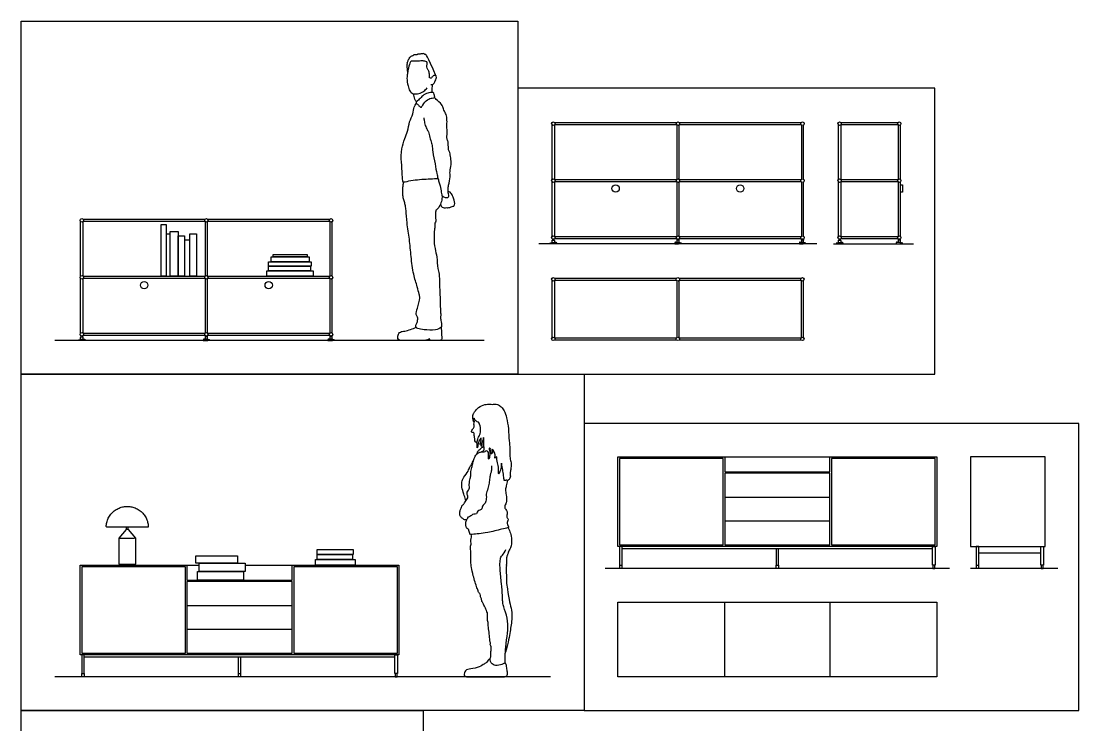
# Model space of a CAD drawing. Header units: millimetres. Extents: x 0.1 to 7.1, y -0.3 to 19.4.
# Drawn here: x 0.06 to 6.44, y 15.15 to 19.4 of the extents above; entities that cross this region are included whole.
import ezdxf

# ---------------------------------------------------------------- set-up
doc = ezdxf.new("R2010")
doc.units = ezdxf.units.MM
for name, color, linetype, true_color in [('AG-DETAILS', 7, 'Continuous', 0x66ffff), ('AG-DIAGRAM', 7, 'Continuous', 0xfecc66), ('AG-FURNITURE', 7, 'Continuous', 0x66ccff), ('AG-OBJECTS', 7, 'Continuous', 0xcc66ff), ('AG-PEOPLE', 7, 'Continuous', 0xfc6666), ('X-VPRT', 6, 'Continuous', 0xff00ff)]:
    doc.layers.add(name, color=color, linetype=linetype, true_color=true_color)

msp = doc.modelspace()

# ---------------------------------------------------------------- linework, layer by layer
at = {"layer": 'AG-DETAILS'}
for p, q in [((4.3066, 16.5269), (4.9416, 16.5269)), ((4.3066, 16.3829), (4.9416, 16.3829)), ((1.0618, 15.8728), (1.6968, 15.8728)), ((1.0618, 15.7289), (1.6968, 15.7289))]:
    msp.add_line(p, q, dxfattribs=at)
for points in [[(5.3668, 18.3683), (5.3668, 18.4127), (5.3795, 18.4127), (5.3795, 18.3683)], [(4.2971, 16.239), (4.2971, 16.6708), (4.2971, 16.7597), (3.6716, 16.7597), (3.6716, 16.239)], [(4.9512, 16.239), (5.5766, 16.239), (5.5766, 16.7597), (4.9512, 16.7597), (4.9512, 16.6708)], [(4.3066, 16.239), (4.9416, 16.239), (4.9416, 16.6708), (4.3066, 16.6708)], [(1.0523, 15.5849), (1.0523, 16.0167), (1.0523, 16.1056), (0.4268, 16.1056), (0.4268, 15.5849)], [(1.7063, 15.5849), (2.3318, 15.5849), (2.3318, 16.1056), (1.7063, 16.1056), (1.7063, 16.0167)], [(4.6178, 16.1152), (4.6305, 16.1152), (4.6305, 16.0961), (4.6178, 16.0961)], [(1.0618, 15.5849), (1.6968, 15.5849), (1.6968, 16.0167), (1.0618, 16.0167)], [(1.3729, 15.4611), (1.3856, 15.4611), (1.3856, 15.4421), (1.3729, 15.4421)]]:
    msp.add_lwpolyline(points, close=True, dxfattribs=at)
for points in [[(4.3066, 16.7692), (4.9416, 16.7692)], [(0.6574, 16.2788), (0.7463, 16.2788)], [(4.6162, 16.2168), (4.6162, 16.1152), (4.6321, 16.1152), (4.6321, 16.2168)], [(1.0618, 16.1152), (1.1352, 16.1152)], [(1.4136, 16.1152), (1.6968, 16.1152)], [(1.3713, 15.5627), (1.3713, 15.4611), (1.3872, 15.4611), (1.3872, 15.5627)]]:
    msp.add_lwpolyline(points, dxfattribs=at)
for centre in [(3.6484, 18.3905), (4.4001, 18.3905), (0.8036, 17.8063), (1.5553, 17.8063)]:
    msp.add_circle(centre, 0.0222, dxfattribs=at)
at = {"layer": 'AG-DIAGRAM'}
for p, q in [((4.8623, 18.0559), (3.1859, 18.0559)), ((4.9639, 18.0559), (5.4465, 18.0559)), ((2.8557, 17.4717), (0.2649, 17.4717)), ((5.6624, 16.0961), (3.5859, 16.0961)), ((6.3164, 16.0961), (5.7894, 16.0961)), ((3.2557, 15.4421), (0.2649, 15.4421))]:
    msp.add_line(p, q, dxfattribs=at)
at = {"layer": 'AG-FURNITURE'}
for p, q in [((3.2655, 18.4458), (3.2655, 18.7742)), ((3.2795, 18.7742), (3.2795, 18.4458)), ((3.2803, 18.789), (4.0165, 18.789)), ((4.0165, 18.775), (3.2803, 18.775)), ((4.0173, 18.7742), (4.0173, 18.4458)), ((4.0313, 18.4458), (4.0313, 18.7742)), ((4.032, 18.789), (4.7681, 18.789)), ((4.7681, 18.775), (4.032, 18.775)), ((4.769, 18.7742), (4.769, 18.4458)), ((4.7829, 18.4458), (4.7829, 18.7742)), ((4.9927, 18.4458), (4.9927, 18.7742)), ((5.0067, 18.7742), (5.0067, 18.4458)), ((5.0075, 18.789), (5.352, 18.789)), ((5.352, 18.775), (5.0075, 18.775)), ((5.3528, 18.7742), (5.3528, 18.4458)), ((5.3668, 18.4458), (5.3668, 18.7742)), ((3.2655, 18.4533), (3.2655, 18.6218)), ((3.2795, 18.6218), (3.2795, 18.4533)), ((4.0173, 18.6218), (4.0173, 18.4533)), ((4.0313, 18.4533), (4.0313, 18.6218)), ((4.769, 18.6218), (4.769, 18.4533)), ((4.7829, 18.4533), (4.7829, 18.6218)), ((4.9927, 18.4533), (4.9927, 18.6218)), ((5.0067, 18.6218), (5.0067, 18.4533)), ((5.3528, 18.6218), (5.3528, 18.4533)), ((5.3668, 18.4533), (5.3668, 18.6218)), ((3.2803, 18.445), (4.0165, 18.445)), ((4.032, 18.445), (4.7681, 18.445)), ((5.0075, 18.445), (5.352, 18.445)), ((3.2655, 18.1018), (3.2655, 18.4302)), ((3.2795, 18.4302), (3.2795, 18.1018)), ((4.0165, 18.431), (3.2803, 18.431)), ((4.0173, 18.4302), (4.0173, 18.1018)), ((4.0313, 18.1018), (4.0313, 18.4302)), ((4.7681, 18.431), (4.032, 18.431)), ((4.769, 18.4302), (4.769, 18.1018)), ((4.7829, 18.1018), (4.7829, 18.4302)), ((4.9927, 18.1018), (4.9927, 18.4302)), ((5.0067, 18.4302), (5.0067, 18.1018)), ((5.352, 18.431), (5.0075, 18.431)), ((5.3528, 18.4302), (5.3528, 18.1018)), ((5.3668, 18.1018), (5.3668, 18.4302)), ((0.4207, 17.8616), (0.4207, 18.19)), ((0.4347, 18.19), (0.4347, 17.8616)), ((0.4355, 18.2048), (1.1717, 18.2048)), ((1.1717, 18.1908), (0.4355, 18.1908)), ((1.1725, 18.19), (1.1725, 17.8616)), ((1.1865, 17.8616), (1.1865, 18.19)), ((1.1872, 18.2048), (1.9233, 18.2048)), ((1.9233, 18.1908), (1.1872, 18.1908)), ((1.9242, 18.19), (1.9242, 17.8616)), ((1.9381, 17.8616), (1.9381, 18.19)), ((3.2674, 18.0848), (3.2674, 18.0781)), ((3.2777, 18.0781), (3.2777, 18.0848)), ((3.2803, 18.101), (4.0165, 18.101)), ((4.0165, 18.087), (3.2803, 18.087)), ((4.0192, 18.0781), (4.0192, 18.0848)), ((4.0294, 18.0848), (4.0294, 18.0781)), ((4.032, 18.101), (4.7681, 18.101)), ((4.7681, 18.087), (4.032, 18.087)), ((4.7708, 18.0781), (4.7708, 18.0848)), ((4.7811, 18.0848), (4.7811, 18.0781)), ((4.9946, 18.0848), (4.9946, 18.0781)), ((5.0049, 18.0781), (5.0049, 18.0848)), ((5.0075, 18.101), (5.352, 18.101)), ((5.352, 18.087), (5.0075, 18.087)), ((5.3546, 18.0781), (5.3546, 18.0848)), ((5.3649, 18.0848), (5.3649, 18.0781)), ((0.4207, 17.8691), (0.4207, 18.0376)), ((0.4347, 18.0376), (0.4347, 17.8691)), ((1.1725, 18.0376), (1.1725, 17.8691)), ((1.1865, 17.8691), (1.1865, 18.0376)), ((1.9242, 18.0376), (1.9242, 17.8691)), ((1.9381, 17.8691), (1.9381, 18.0376)), ((0.4207, 17.5176), (0.4207, 17.846)), ((0.4347, 17.846), (0.4347, 17.5176)), ((0.4355, 17.8608), (1.1717, 17.8608)), ((1.1717, 17.8468), (0.4355, 17.8468)), ((1.1725, 17.846), (1.1725, 17.5176)), ((1.1865, 17.5176), (1.1865, 17.846)), ((1.1872, 17.8608), (1.9233, 17.8608)), ((1.9233, 17.8468), (1.1872, 17.8468)), ((1.9242, 17.846), (1.9242, 17.5176)), ((1.9381, 17.5176), (1.9381, 17.846)), ((3.2655, 17.49), (3.2655, 17.8344)), ((3.2795, 17.8344), (3.2795, 17.49)), ((3.2803, 17.8492), (4.0162, 17.8492)), ((4.0162, 17.8352), (3.2803, 17.8352)), ((4.0171, 17.8344), (4.0171, 17.49)), ((4.031, 17.49), (4.031, 17.8344)), ((4.0319, 17.8492), (4.7678, 17.8492)), ((4.7678, 17.8352), (4.0319, 17.8352)), ((4.7686, 17.8344), (4.7686, 17.49)), ((4.7826, 17.49), (4.7826, 17.8344)), ((0.4226, 17.5006), (0.4226, 17.4939)), ((0.4329, 17.4939), (0.4329, 17.5006)), ((0.4355, 17.5168), (1.1717, 17.5168)), ((1.1717, 17.5028), (0.4355, 17.5028)), ((1.1744, 17.4939), (1.1744, 17.5006)), ((1.1846, 17.5006), (1.1846, 17.4939)), ((1.1872, 17.5168), (1.9233, 17.5168)), ((1.9233, 17.5028), (1.1872, 17.5028)), ((1.926, 17.4939), (1.926, 17.5006)), ((1.9363, 17.5006), (1.9363, 17.4939)), ((3.2803, 17.4891), (4.0162, 17.4891)), ((4.0319, 17.4891), (4.7678, 17.4891)), ((4.0162, 17.4752), (3.2803, 17.4752)), ((4.7678, 17.4752), (4.0319, 17.4752)), ((4.3066, 15.4421), (4.3066, 15.8929)), ((4.9416, 15.8929), (4.9416, 15.4421))]:
    msp.add_line(p, q, dxfattribs=at)
for points in [[(4.3066, 16.7692), (4.3066, 16.6803), (4.9416, 16.6803), (4.9416, 16.7692), (5.5862, 16.7692), (5.5862, 16.2295), (3.6621, 16.2295), (3.6621, 16.7692)], [(5.7894, 16.7692), (5.7894, 16.2295), (6.2402, 16.2295), (6.2402, 16.7692)], [(3.6716, 16.2295), (3.6716, 16.1152), (3.6875, 16.1152), (3.6875, 16.2295)], [(5.5766, 16.2295), (5.5766, 16.1152), (5.5608, 16.1152), (5.5608, 16.2295)], [(5.8243, 16.2295), (5.8243, 16.1152), (5.8402, 16.1152), (5.8402, 16.2295)], [(6.2307, 16.2295), (6.2307, 16.1152), (6.2148, 16.1152), (6.2148, 16.2295)], [(1.0618, 16.1152), (1.0618, 16.0263), (1.6968, 16.0263), (1.6968, 16.1152), (2.3413, 16.1152), (2.3413, 15.5754), (0.4173, 15.5754), (0.4173, 16.1152)], [(3.6732, 16.1152), (3.6859, 16.1152), (3.6859, 16.0961), (3.6732, 16.0961)], [(5.575, 16.1152), (5.5623, 16.1152), (5.5623, 16.0961), (5.575, 16.0961)], [(5.8259, 16.1152), (5.8386, 16.1152), (5.8386, 16.0961), (5.8259, 16.0961)], [(6.2291, 16.1152), (6.2164, 16.1152), (6.2164, 16.0961), (6.2291, 16.0961)], [(3.6621, 15.8929), (5.5862, 15.8929), (5.5862, 15.4421), (3.6621, 15.4421)], [(0.4268, 15.5754), (0.4268, 15.4611), (0.4427, 15.4611), (0.4427, 15.5754)], [(2.3318, 15.5754), (2.3318, 15.4611), (2.3159, 15.4611), (2.3159, 15.5754)], [(0.4284, 15.4611), (0.4411, 15.4611), (0.4411, 15.4421), (0.4284, 15.4421)], [(2.3302, 15.4611), (2.3175, 15.4611), (2.3175, 15.4421), (2.3302, 15.4421)]]:
    msp.add_lwpolyline(points, close=True, dxfattribs=at)
for points in [[(3.6875, 16.2168), (5.5608, 16.2168)], [(5.8402, 16.1914), (6.2148, 16.1914)], [(0.4427, 15.5627), (2.3159, 15.5627)]]:
    msp.add_lwpolyline(points, dxfattribs=at)
for centre in [(3.2725, 18.782), (4.0243, 18.782), (4.7759, 18.782), (4.9997, 18.782), (5.3598, 18.782), (3.2725, 18.438), (4.0243, 18.438), (4.7759, 18.438), (4.9997, 18.438), (5.3598, 18.438), (0.4277, 18.1978), (1.1795, 18.1978), (1.9311, 18.1978), (3.2725, 18.094), (4.0243, 18.094), (4.7759, 18.094), (4.9997, 18.094), (5.3598, 18.094), (0.4277, 17.8538), (1.1795, 17.8538), (1.9311, 17.8538), (3.2725, 17.8422), (4.0241, 17.8422), (4.7756, 17.8422), (0.4277, 17.5098), (1.1795, 17.5098), (1.9311, 17.5098), (3.2725, 17.4821), (4.0241, 17.4821), (4.7756, 17.4821)]:
    msp.add_circle(centre, 0.0105, dxfattribs=at)
for points, weights, knots in [([(3.2516, 18.0596), (3.2725, 18.0559), (3.2897, 18.0559), (3.2935, 18.0559), (3.2897, 18.0654), (3.2725, 18.0654), (3.2516, 18.0596)], [1, 1, 1, 0.707106781187, 1, 1, 1], [0, 0, 0, 0.0726025, 0.0726025, 0.1308842, 0.1308842, 0.2034866, 0.2034866, 0.2034866]), ([(3.2655, 18.0654), (3.2655, 18.0702), (3.2655, 18.0749), (3.2655, 18.0786), (3.2693, 18.0786), (3.2725, 18.0786), (3.2758, 18.0786), (3.2795, 18.0786), (3.2795, 18.0749), (3.2795, 18.0702), (3.2795, 18.0654)], [1, 1, 1, 0.707106781187, 1, 1, 1, 0.707106781187, 1, 1, 1], [0, 0, 0, 0.0312756, 0.0312756, 0.0504231, 0.0504231, 0.0718771, 0.0718771, 0.0910246, 0.0910246, 0.1223002, 0.1223002, 0.1223002]), ([(4.0453, 18.0596), (4.0243, 18.0559), (4.0071, 18.0559), (4.0034, 18.0559), (4.0071, 18.0654), (4.0243, 18.0654), (4.0453, 18.0596)], [1, 1, 1, 0.707106781187, 1, 1, 1], [0, 0, 0, 0.0726025, 0.0726025, 0.1308842, 0.1308842, 0.2034866, 0.2034866, 0.2034866]), ([(4.0313, 18.0654), (4.0313, 18.0702), (4.0313, 18.0749), (4.0313, 18.0786), (4.0276, 18.0786), (4.0243, 18.0786), (4.021, 18.0786), (4.0173, 18.0786), (4.0173, 18.0749), (4.0173, 18.0702), (4.0173, 18.0654)], [1, 1, 1, 0.707106781187, 1, 1, 1, 0.707106781187, 1, 1, 1], [0, 0, 0, 0.0312756, 0.0312756, 0.0504231, 0.0504231, 0.0718771, 0.0718771, 0.0910246, 0.0910246, 0.1223002, 0.1223002, 0.1223002]), ([(4.7969, 18.0596), (4.7759, 18.0559), (4.7587, 18.0559), (4.755, 18.0559), (4.7587, 18.0654), (4.7759, 18.0654), (4.7969, 18.0596)], [1, 1, 1, 0.707106781187, 1, 1, 1], [0, 0, 0, 0.0726025, 0.0726025, 0.1308842, 0.1308842, 0.2034866, 0.2034866, 0.2034866]), ([(4.7829, 18.0654), (4.7829, 18.0702), (4.7829, 18.0749), (4.7829, 18.0786), (4.7792, 18.0786), (4.7759, 18.0786), (4.7727, 18.0786), (4.769, 18.0786), (4.769, 18.0749), (4.769, 18.0702), (4.769, 18.0654)], [1, 1, 1, 0.707106781187, 1, 1, 1, 0.707106781187, 1, 1, 1], [0, 0, 0, 0.0312756, 0.0312756, 0.0504231, 0.0504231, 0.0718771, 0.0718771, 0.0910246, 0.0910246, 0.1223002, 0.1223002, 0.1223002]), ([(4.9788, 18.0596), (4.9997, 18.0559), (5.0169, 18.0559), (5.0207, 18.0559), (5.0169, 18.0654), (4.9997, 18.0654), (4.9788, 18.0596)], [1, 1, 1, 0.707106781187, 1, 1, 1], [0, 0, 0, 0.0726025, 0.0726025, 0.1308842, 0.1308842, 0.2034866, 0.2034866, 0.2034866]), ([(4.9927, 18.0654), (4.9927, 18.0702), (4.9927, 18.0749), (4.9927, 18.0786), (4.9965, 18.0786), (4.9997, 18.0786), (5.003, 18.0786), (5.0067, 18.0786), (5.0067, 18.0749), (5.0067, 18.0702), (5.0067, 18.0654)], [1, 1, 1, 0.707106781187, 1, 1, 1, 0.707106781187, 1, 1, 1], [0, 0, 0, 0.0312756, 0.0312756, 0.0504231, 0.0504231, 0.0718771, 0.0718771, 0.0910246, 0.0910246, 0.1223002, 0.1223002, 0.1223002]), ([(5.3807, 18.0596), (5.3598, 18.0559), (5.3426, 18.0559), (5.3388, 18.0559), (5.3426, 18.0654), (5.3598, 18.0654), (5.3807, 18.0596)], [1, 1, 1, 0.707106781187, 1, 1, 1], [0, 0, 0, 0.0726025, 0.0726025, 0.1308842, 0.1308842, 0.2034866, 0.2034866, 0.2034866]), ([(5.3668, 18.0654), (5.3668, 18.0702), (5.3668, 18.0749), (5.3668, 18.0786), (5.363, 18.0786), (5.3598, 18.0786), (5.3565, 18.0786), (5.3528, 18.0786), (5.3528, 18.0749), (5.3528, 18.0702), (5.3528, 18.0654)], [1, 1, 1, 0.707106781187, 1, 1, 1, 0.707106781187, 1, 1, 1], [0, 0, 0, 0.0312756, 0.0312756, 0.0504231, 0.0504231, 0.0718771, 0.0718771, 0.0910246, 0.0910246, 0.1223002, 0.1223002, 0.1223002]), ([(0.4207, 17.4812), (0.4207, 17.486), (0.4207, 17.4907), (0.4207, 17.4944), (0.4245, 17.4944), (0.4277, 17.4944), (0.431, 17.4944), (0.4347, 17.4944), (0.4347, 17.4907), (0.4347, 17.486), (0.4347, 17.4812)], [1, 1, 1, 0.707106781187, 1, 1, 1, 0.707106781187, 1, 1, 1], [0, 0, 0, 0.0312756, 0.0312756, 0.0504231, 0.0504231, 0.0718771, 0.0718771, 0.0910246, 0.0910246, 0.1223002, 0.1223002, 0.1223002]), ([(1.1865, 17.4812), (1.1865, 17.486), (1.1865, 17.4907), (1.1865, 17.4944), (1.1828, 17.4944), (1.1795, 17.4944), (1.1762, 17.4944), (1.1725, 17.4944), (1.1725, 17.4907), (1.1725, 17.486), (1.1725, 17.4812)], [1, 1, 1, 0.707106781187, 1, 1, 1, 0.707106781187, 1, 1, 1], [0, 0, 0, 0.0312756, 0.0312756, 0.0504231, 0.0504231, 0.0718771, 0.0718771, 0.0910246, 0.0910246, 0.1223002, 0.1223002, 0.1223002]), ([(1.9381, 17.4812), (1.9381, 17.486), (1.9381, 17.4907), (1.9381, 17.4944), (1.9344, 17.4944), (1.9311, 17.4944), (1.9279, 17.4944), (1.9242, 17.4944), (1.9242, 17.4907), (1.9242, 17.486), (1.9242, 17.4812)], [1, 1, 1, 0.707106781187, 1, 1, 1, 0.707106781187, 1, 1, 1], [0, 0, 0, 0.0312756, 0.0312756, 0.0504231, 0.0504231, 0.0718771, 0.0718771, 0.0910246, 0.0910246, 0.1223002, 0.1223002, 0.1223002]), ([(0.4068, 17.4754), (0.4277, 17.4717), (0.4449, 17.4717), (0.4487, 17.4717), (0.4449, 17.4812), (0.4277, 17.4812), (0.4068, 17.4754)], [1, 1, 1, 0.707106781187, 1, 1, 1], [0, 0, 0, 0.0726025, 0.0726025, 0.1308842, 0.1308842, 0.2034866, 0.2034866, 0.2034866]), ([(1.2005, 17.4754), (1.1795, 17.4717), (1.1623, 17.4717), (1.1586, 17.4717), (1.1623, 17.4812), (1.1795, 17.4812), (1.2005, 17.4754)], [1, 1, 1, 0.707106781187, 1, 1, 1], [0, 0, 0, 0.0726025, 0.0726025, 0.1308842, 0.1308842, 0.2034866, 0.2034866, 0.2034866]), ([(1.9521, 17.4754), (1.9311, 17.4717), (1.9139, 17.4717), (1.9102, 17.4717), (1.9139, 17.4812), (1.9311, 17.4812), (1.9521, 17.4754)], [1, 1, 1, 0.707106781187, 1, 1, 1], [0, 0, 0, 0.0726025, 0.0726025, 0.1308842, 0.1308842, 0.2034866, 0.2034866, 0.2034866])]:
    msp.add_rational_spline(points, weights, degree=2, knots=knots, dxfattribs=at)
at = {"layer": 'AG-OBJECTS'}
for p, q in [((0.6966, 16.3311), (0.6966, 16.3447)), ((0.707, 16.3311), (0.707, 16.3447))]:
    msp.add_line(p, q, dxfattribs=at)
for points in [[(0.9063, 17.8608), (0.9063, 18.1722), (0.9359, 18.1722), (0.9359, 17.8608)], [(0.9598, 17.8608), (0.9598, 18.1317), (1.0092, 18.1317), (1.0092, 17.8608)], [(0.9359, 18.1139), (0.9359, 17.8608), (0.9598, 17.8608), (0.9598, 18.1139)], [(1.0092, 17.8608), (1.0092, 18.1036), (1.0482, 18.1036), (1.0482, 17.8608)], [(1.0482, 17.8608), (1.0796, 17.8608), (1.0796, 18.0775), (1.0482, 18.0775)], [(1.0796, 17.8608), (1.0796, 18.1172), (1.1198, 18.1172), (1.1198, 17.8608)], [(1.555, 17.9204), (1.555, 17.947), (1.8118, 17.947), (1.8118, 17.9204)], [(1.5706, 17.947), (1.5706, 17.977), (1.7985, 17.977), (1.7985, 17.947)], [(1.5823, 17.977), (1.5823, 17.9918), (1.7874, 17.9918), (1.7874, 17.977)], [(1.5446, 17.8608), (1.5446, 17.8926), (1.824, 17.8926), (1.824, 17.8608)], [(1.555, 17.8926), (1.555, 17.9204), (1.8083, 17.9204), (1.8083, 17.8926)], [(0.6949, 16.3311), (0.651, 16.2788), (0.651, 16.1215), (0.7018, 16.1215), (0.7526, 16.1215), (0.7526, 16.2788), (0.7087, 16.3311), (0.7018, 16.3311)], [(1.8483, 16.1808), (1.8483, 16.2102), (2.0644, 16.2102), (2.0644, 16.1808)], [(1.115, 16.1278), (1.115, 16.1715), (1.3674, 16.1715), (1.3674, 16.1278)], [(1.8368, 16.1152), (1.8368, 16.1503), (2.0778, 16.1503), (2.0778, 16.1152)], [(1.8483, 16.1503), (1.8483, 16.1808), (2.0605, 16.1808), (2.0605, 16.1503)], [(1.1352, 16.077), (1.1352, 16.1278), (1.4136, 16.1278), (1.4136, 16.077)], [(1.1251, 16.0263), (1.1251, 16.077), (1.4035, 16.077), (1.4035, 16.0263)]]:
    msp.add_lwpolyline(points, close=True, dxfattribs=at)
msp.add_lwpolyline([(0.6574, 16.1215), (0.6574, 16.1152), (0.7018, 16.1152), (0.7463, 16.1152), (0.7463, 16.1215)], dxfattribs=at)
msp.add_rational_spline([(0.8288, 16.3448), (0.8288, 16.4708), (0.7018, 16.4708), (0.5748, 16.4708), (0.5748, 16.3448), (0.7018, 16.3448), (0.8288, 16.3448)], [1, 0.707106781187, 1, 0.707106781187, 1, 1, 1], degree=2, knots=[1.25, 1.25, 1.25, 2.231748, 2.231748, 3.213495, 3.213495, 4.463495, 4.463495, 4.463495], dxfattribs=at)
at = {"layer": 'AG-PEOPLE'}
for points, knots in [([(2.5661, 19.0662), (2.5087, 19.2014), (2.5009, 19.1983), (2.4951, 19.2004), (2.4911, 19.2055), (2.4824, 19.2038), (2.4733, 19.2046), (2.466, 19.1998), (2.4605, 19.2017), (2.4517, 19.2012), (2.449, 19.1962), (2.4402, 19.1995), (2.4267, 19.1959), (2.426, 19.1914), (2.4197, 19.1891), (2.4124, 19.1893), (2.4086, 19.1826), (2.4046, 19.1807), (2.4023, 19.176), (2.4006, 19.1703), (2.3953, 19.1668), (2.3961, 19.1585), (2.391, 19.1523), (2.3892, 19.1468), (2.3904, 19.1413), (2.3874, 19.1357), (2.3883, 19.1275), (2.393, 19.0854)], [0, 0, 0, 0, 0.431655, 0.754744, 1.069551, 1.446716, 1.851821, 2.224866, 2.540971, 2.918044, 3.192625, 3.581019, 4.059727, 4.313686, 4.63808, 4.990527, 5.337103, 5.612587, 5.908998, 6.227589, 6.543634, 6.90742, 7.277408, 7.590668, 7.891914, 8.221484, 8.666695, 8.666695, 8.666695, 8.666695]), ([(2.5333, 19.018), (2.5424, 19.0162), (2.5524, 19.0204), (2.5605, 19.0405), (2.566, 19.0527), (2.5687, 19.0702), (2.5506, 19.0758), (2.5464, 19.0666), (2.5399, 19.0621), (2.5361, 19.0562), (2.5311, 19.0569), (2.5243, 19.0587), (2.5264, 19.071), (2.5238, 19.094), (2.5156, 19.1092), (2.505, 19.1235), (2.5138, 19.1436), (2.51, 19.1558), (2.4965, 19.1599), (2.4733, 19.1611), (2.4422, 19.1579), (2.4202, 19.1608), (2.4089, 19.1557), (2.3964, 19.1187), (2.3937, 19.0892), (2.3923, 19.0819), (2.3872, 19.055), (2.3954, 19.01), (2.4041, 18.9793), (2.4256, 18.9583), (2.462, 18.9626), (2.4919, 18.9759), (2.5055, 18.9905), (2.5109, 18.9983)], [0, 0, 0, 0, 0.205342, 0.473099, 0.69626, 0.920269, 1.136819, 1.307106, 1.472231, 1.618223, 1.742423, 1.879007, 2.069169, 2.352379, 2.597429, 2.832067, 3.094806, 3.286973, 3.491863, 3.775397, 4.108337, 4.376426, 4.562683, 4.925789, 5.243081, 5.397344, 5.690673, 6.092347, 6.422954, 6.721343, 7.063106, 7.397763, 7.709864, 7.709864, 7.709864, 7.709864]), ([(2.4468, 18.9123), (2.4434, 18.9181), (2.4375, 18.9302), (2.4318, 18.9462), (2.4293, 18.957), (2.4284, 18.9624)], [0, 0, 0, 0, 0.2578163, 0.4939932, 0.725621, 0.725621, 0.725621, 0.725621]), ([(2.5375, 18.9697), (2.5413, 18.9703), (2.5495, 18.9733), (2.5528, 18.9581), (2.561, 18.9355), (2.5396, 18.9385), (2.512, 18.9278), (2.4845, 18.8975), (2.476, 18.8749), (2.4612, 18.8912), (2.4504, 18.9014), (2.4426, 18.9071), (2.45, 18.917), (2.4707, 18.9338), (2.4892, 18.9576), (2.5219, 18.9699), (2.5329, 18.969), (2.5375, 18.9697)], [0, 0, 0, 0, 0.181747, 0.39371, 0.642525, 0.859509, 1.175168, 1.548426, 1.785095, 2.014699, 2.249095, 2.403725, 2.579636, 2.876692, 3.19794, 3.527607, 3.75042, 3.75042, 3.75042, 3.75042]), ([(2.542, 18.9706), (2.5414, 18.9767), (2.5406, 18.9886), (2.5428, 19.0069), (2.5433, 19.0138), (2.5436, 19.0171)], [0, 0, 0, 0, 0.246073, 0.4895631, 0.6717843, 0.6717843, 0.6717843, 0.6717843]), ([(2.5777, 18.4485), (2.5615, 18.4482), (2.53, 18.4471), (2.429, 18.4413), (2.3819, 18.4301), (2.3697, 18.4269), (2.3657, 18.429), (2.3651, 18.4363), (2.3617, 18.4511), (2.3603, 18.5225), (2.3454, 18.5997), (2.3747, 18.688), (2.3954, 18.7351), (2.4022, 18.7935), (2.4274, 18.8389), (2.4312, 18.8825), (2.4411, 18.8979), (2.4458, 18.9051)], [0, 0, 0, 0, 0.399829, 0.979425, 1.378503, 1.561389, 1.663518, 1.817109, 2.476005, 2.476005, 3.778693, 4.321756, 4.735821, 5.166807, 5.581953, 5.952885, 6.244457, 6.244457, 6.244457, 6.244457]), ([(2.4918, 18.8173), (2.4918, 18.8134), (2.492, 18.8053), (2.4969, 18.7787), (2.5075, 18.7499), (2.5209, 18.7325), (2.5261, 18.6993), (2.5381, 18.6639), (2.5423, 18.65), (2.5434, 18.6077), (2.5601, 18.5413), (2.5681, 18.4811), (2.5765, 18.4545), (2.5819, 18.4307), (2.5915, 18.3984), (2.5961, 18.3731), (2.5987, 18.353), (2.6009, 18.3446), (2.6204, 18.3357), (2.6299, 18.3356), (2.633, 18.3358), (2.6351, 18.336), (2.6385, 18.3366), (2.6449, 18.3441), (2.6374, 18.3604), (2.6373, 18.377), (2.6374, 18.3955), (2.6405, 18.4109), (2.6518, 18.4627), (2.6469, 18.4922), (2.6582, 18.5354), (2.6543, 18.5745), (2.6487, 18.6077), (2.6386, 18.6232), (2.6398, 18.6616), (2.6353, 18.6811), (2.6275, 18.7001), (2.6344, 18.7197), (2.6319, 18.7472), (2.6294, 18.764), (2.6319, 18.7939), (2.63, 18.8305), (2.6153, 18.8549), (2.6054, 18.8848), (2.5999, 18.898), (2.5658, 18.9287), (2.5594, 18.9353), (2.5558, 18.9389)], [-4.112636, -4.112636, -4.112636, -4.112636, -3.917333, -3.621333, -3.30238, -3.038995, -2.704873, -2.357986, -2.14211, -1.783555, -1.295171, -0.84896, -0.549993, -0.272245, 0, 0.517349, 0.772449, 0.932322, 1.190705, 1.392745, 1.392745, 1.392745, 1.52543, 1.684388, 1.918296, 2.268942, 2.268942, 2.551793, 2.960485, 3.280082, 3.65413, 4.02072, 4.343593, 4.589376, 4.936759, 5.199918, 5.447257, 5.705945, 6.002618, 6.240324, 6.551396, 6.896323, 7.206722, 7.517707, 7.744659, 8.122791, 8.346224, 8.346224, 8.346224, 8.346224]), ([(2.6014, 18.3467), (2.6018, 18.335), (2.5996, 18.3119), (2.5851, 18.2814), (2.5729, 18.2647), (2.563, 18.2598), (2.5624, 18.2465), (2.563, 18.2369), (2.5599, 18.2147), (2.5656, 18.1931), (2.5549, 18.1793), (2.5593, 18.1591), (2.5562, 18.1477), (2.5533, 18.1307), (2.5552, 18.0961), (2.551, 18.0842), (2.5586, 18.0235), (2.5709, 17.9794), (2.5741, 17.9065), (2.5862, 17.8748), (2.5848, 17.8107), (2.589, 17.7478), (2.5905, 17.694), (2.5909, 17.6416), (2.5966, 17.6216), (2.5887, 17.6118), (2.5963, 17.5945), (2.5997, 17.5596), (2.595, 17.5485), (2.5586, 17.5328), (2.4951, 17.5369), (2.4553, 17.5418), (2.4382, 17.5572), (2.4491, 17.574), (2.4555, 17.6003), (2.4548, 17.6142), (2.44, 17.63), (2.4537, 17.6688), (2.4701, 17.7289), (2.4621, 17.7521), (2.4515, 17.8011), (2.4265, 17.8739), (2.4142, 17.9796), (2.4056, 18.0838), (2.3886, 18.1785), (2.3845, 18.2558), (2.3809, 18.284), (2.3743, 18.31), (2.3657, 18.3334), (2.3641, 18.365), (2.3647, 18.3918), (2.3672, 18.4133), (2.3685, 18.4229), (2.3692, 18.4276)], [0, 0, 0, 0, 0.338439, 0.671719, 0.928055, 1.105756, 1.301843, 1.486054, 1.877489, 2.139814, 2.373153, 2.7414, 2.93118, 3.174615, 3.50385, 3.715614, 4.144723, 4.559575, 5.035215, 5.373268, 5.822689, 6.283608, 6.71104, 7.124173, 7.37229, 7.550936, 7.795913, 8.132725, 8.31848, 8.659268, 9.127553, 9.49172, 9.727765, 9.967249, 10.266493, 10.474826, 10.713962, 11.076013, 11.526215, 11.805315, 12.197404, 12.703934, 13.296498, 13.88627, 14.456897, 14.953272, 15.254899, 15.543579, 15.830691, 16.151827, 16.452237, 16.715664, 16.931475, 16.931475, 16.931475, 16.931475]), ([(2.5913, 18.2954), (2.593, 18.289), (2.6009, 18.277), (2.6141, 18.2728), (2.6304, 18.2755), (2.6375, 18.2725), (2.6614, 18.2806), (2.6741, 18.2848), (2.6813, 18.3007), (2.6752, 18.3194), (2.6666, 18.3416), (2.6585, 18.357), (2.651, 18.3682), (2.6418, 18.372), (2.6373, 18.3729)], [0, 0, 0, 0, 0.254975, 0.466221, 0.693168, 0.844531, 1.24917, 1.467872, 1.829013, 3.523453, 3.928564, 4.167298, 4.376733, 4.5898, 4.5898, 4.5898, 4.5898]), ([(2.5955, 17.5519), (2.5963, 17.5458), (2.598, 17.5338), (2.599, 17.4947), (2.6002, 17.4757), (2.5844, 17.4716), (2.5582, 17.472), (2.5395, 17.4717), (2.5298, 17.4719), (2.5282, 17.4757), (2.5265, 17.4796), (2.5249, 17.4835), (2.5199, 17.4801), (2.509, 17.4738), (2.4817, 17.4709), (2.4419, 17.4726), (2.3803, 17.4716), (2.356, 17.4717), (2.3353, 17.4766), (2.3326, 17.4919), (2.3384, 17.5189), (2.3616, 17.5295), (2.3768, 17.5281), (2.4131, 17.5391), (2.4341, 17.5472), (2.4448, 17.5523)], [0, 0, 0, 0, 0.245846, 0.553016, 0.785602, 0.991199, 1.286442, 1.595426, 1.595426, 1.595426, 1.799137, 1.799137, 1.799137, 2.04302, 2.345421, 2.707817, 3.156119, 3.448908, 3.681034, 3.885298, 4.130814, 4.397276, 4.626, 4.967336, 5.308925, 5.308925, 5.308925, 5.308925]), ([(2.8207, 16.9787), (2.8253, 16.9743), (2.8388, 16.9473), (2.8293, 16.8967), (2.8131, 16.8835), (2.8113, 16.8112), (2.8174, 16.8387), (2.8198, 16.8613), (2.8391, 16.8912), (2.8366, 16.866), (2.8342, 16.8544), (2.8384, 16.8237), (2.843, 16.8606), (2.8554, 16.9028), (2.8509, 16.8432), (2.8578, 16.8139), (2.8492, 16.8042), (2.8346, 16.8), (2.8477, 16.7977), (2.8596, 16.7998), (2.8669, 16.8082), (2.8811, 16.8018), (2.8811, 16.7883), (2.8806, 16.7415), (2.8892, 16.7766), (2.891, 16.7971), (2.8854, 16.8139), (2.8857, 16.828), (2.8954, 16.8145), (2.8988, 16.8114), (2.8956, 16.775), (2.909, 16.8052), (2.9034, 16.8221), (2.9181, 16.7954), (2.9239, 16.7811), (2.9162, 16.7524), (2.9332, 16.7811), (2.9309, 16.7391), (2.9434, 16.7106), (2.9411, 16.6795), (2.9429, 16.6593), (2.9548, 16.6935), (2.9592, 16.7176), (2.9587, 16.7389), (2.965, 16.7046), (2.9706, 16.6769), (2.9739, 16.6404), (2.9753, 16.6276), (2.9834, 16.6253), (2.9907, 16.6317), (2.9946, 16.6259), (3.0035, 16.6306), (3.0161, 16.6464), (3.0106, 16.6729), (3.0166, 16.6921), (3.0201, 16.7366), (3.0085, 16.7619), (3.0129, 16.8204), (3.0045, 16.867), (3.0032, 16.9394), (2.9918, 17.0036), (2.9792, 17.0487), (2.9587, 17.0716), (2.9367, 17.0909), (2.9049, 17.0855), (2.89, 17.0895), (2.8584, 17.0872), (2.8201, 17.0718), (2.7974, 17.0419), (2.788, 17.0278), (2.7836, 16.9942), (2.7975, 16.9769), (2.7925, 16.9906), (2.7936, 17.0104), (2.8001, 16.9895), (2.8102, 16.9837), (2.8207, 16.9787)], [0, 0, 0, 0, 0.336936, 0.74265, 1.037586, 1.460085, 1.652011, 1.971383, 2.248368, 2.464723, 2.706365, 2.946772, 3.245685, 3.547781, 3.914411, 4.25044, 4.447396, 4.628007, 4.789568, 5.001015, 5.182783, 5.380255, 5.610622, 5.934809, 6.188838, 6.476876, 6.727767, 6.890989, 7.083106, 7.241139, 7.513004, 7.770701, 7.955637, 8.217426, 8.487692, 8.723068, 8.930064, 9.227004, 9.580839, 9.912242, 10.095373, 10.389328, 10.716781, 10.90145, 11.17914, 11.523231, 11.873481, 12.0689, 12.217357, 12.382438, 12.507421, 12.673985, 12.929667, 13.221285, 13.490039, 13.868201, 14.181662, 14.615346, 15.026319, 15.520267, 15.999266, 16.391665, 16.71009, 17.016809, 17.333976, 17.563554, 17.883725, 18.263168, 18.610658, 18.854729, 19.194245, 19.406787, 19.585555, 19.794915, 20.007254, 20.242639, 20.242639, 20.242639, 20.242639]), ([(2.8131, 16.8502), (2.797, 16.8659), (2.7991, 16.8728), (2.8012, 16.8803), (2.7948, 16.8877), (2.7991, 16.8945), (2.7935, 16.8972), (2.7964, 16.9071), (2.7946, 16.9115), (2.7925, 16.9192), (2.7831, 16.9167), (2.7782, 16.9218), (2.7811, 16.9306), (2.7876, 16.9399), (2.7932, 16.948), (2.7964, 16.9563), (2.7931, 16.9678), (2.7941, 16.9769), (2.7949, 16.9814)], [0.714791, 0.714791, 0.714791, 0.714791, 0.927781, 1.11096, 1.306964, 1.472235, 1.61166, 1.813026, 1.96738, 2.135132, 2.324757, 2.481598, 2.675982, 2.905592, 3.116204, 3.309711, 3.53725, 3.786329, 3.786329, 3.786329, 3.786329]), ([(2.8357, 16.8454), (2.8325, 16.8471), (2.8266, 16.8479), (2.8204, 16.8488), (2.8188, 16.8491)], [0.3933449, 0.3933449, 0.3933449, 0.3933449, 0.575299, 0.6363427, 0.6363427, 0.6363427, 0.6363427]), ([(2.8998, 16.7162), (2.9011, 16.7051), (2.8999, 16.6824), (2.8914, 16.6658), (2.8895, 16.643), (2.8851, 16.6111), (2.8795, 16.5798), (2.8646, 16.5442), (2.8707, 16.5278), (2.8648, 16.4959), (2.8577, 16.4852), (2.8464, 16.4789), (2.8418, 16.4559), (2.8341, 16.4493), (2.8233, 16.4456), (2.8116, 16.4385), (2.8114, 16.4216), (2.7908, 16.4258), (2.7799, 16.4171), (2.7618, 16.4053), (2.755, 16.4064), (2.7554, 16.3972), (2.7508, 16.3918), (2.7349, 16.3874), (2.7298, 16.3964), (2.7136, 16.4044), (2.7065, 16.4234), (2.7083, 16.4444), (2.7175, 16.4596), (2.7215, 16.479), (2.7334, 16.4819), (2.7379, 16.4992), (2.7616, 16.5214), (2.7528, 16.5426), (2.752, 16.5565), (2.7612, 16.5682), (2.7686, 16.584), (2.763, 16.5962), (2.7686, 16.6334), (2.7763, 16.6548), (2.7738, 16.6828), (2.7825, 16.712), (2.7871, 16.7359), (2.7935, 16.7534), (2.8028, 16.7823), (2.8199, 16.7939), (2.8325, 16.799), (2.8389, 16.8002)], [0, 0, 0, 0, 0.335244, 0.582886, 0.854401, 1.182173, 1.518916, 1.866589, 2.109828, 2.431628, 2.63629, 2.835533, 3.108276, 3.28849, 3.481495, 3.690021, 3.895931, 4.128049, 4.352739, 4.618225, 4.746653, 4.901317, 5.055806, 5.274196, 5.447273, 5.68587, 5.941079, 6.202088, 6.450566, 6.696515, 6.876874, 7.113782, 7.431942, 7.692694, 7.901333, 8.122839, 8.35408, 8.561191, 8.9096, 9.19318, 9.493159, 9.815284, 10.097405, 10.35006, 10.662977, 10.922294, 11.179754, 11.179754, 11.179754, 11.179754]), ([(2.8119, 16.788), (2.813, 16.7938), (2.8162, 16.8054), (2.8344, 16.8193), (2.8414, 16.8259), (2.8501, 16.8294), (2.8543, 16.8304)], [0, 0, 0, 0, 0.2435514, 0.5138944, 0.697666, 0.9076275, 0.9076275, 0.9076275, 0.9076275]), ([(2.8446, 16.8269), (2.8443, 16.8294), (2.8433, 16.8332), (2.8416, 16.8387), (2.8403, 16.8408)], [0, 0, 0, 0, 0.1584781, 0.2813464, 0.2813464, 0.2813464, 0.2813464]), ([(2.746, 16.5062), (2.7422, 16.516), (2.735, 16.536), (2.7219, 16.5768), (2.7174, 16.6176), (2.7321, 16.6475), (2.7595, 16.6829), (2.7688, 16.709), (2.7788, 16.7244), (2.7881, 16.7423), (2.7926, 16.7513)], [0, 0, 0, 0, 0.3254, 0.706026, 1.070423, 1.401689, 1.789833, 2.090336, 2.337093, 2.655247, 2.655247, 2.655247, 2.655247]), ([(2.9947, 16.6276), (2.9926, 16.6167), (2.9891, 16.5949), (2.9821, 16.5708), (2.9884, 16.5411), (2.9932, 16.4914), (2.9745, 16.4715), (2.986, 16.4507), (2.9988, 16.4352), (2.9893, 16.4129), (2.9935, 16.401), (3.0017, 16.3932), (2.9951, 16.3795), (2.9936, 16.3665), (2.9998, 16.3542), (3.0041, 16.3416), (2.9948, 16.3404), (2.9575, 16.3326), (2.8765, 16.3113), (2.8269, 16.3069), (2.786, 16.3014), (2.7669, 16.3), (2.7694, 16.3134), (2.7608, 16.3254), (2.7633, 16.333), (2.7518, 16.3357), (2.7444, 16.3489), (2.743, 16.3717), (2.7469, 16.3835), (2.7501, 16.3926)], [0, 0, 0, 0, 0.340899, 0.630251, 0.957976, 1.369597, 1.655731, 1.922385, 2.181189, 2.45663, 2.660461, 2.843642, 3.060951, 3.273673, 3.497789, 3.691551, 3.833164, 4.192302, 4.74107, 5.170235, 5.549239, 5.770503, 5.9593, 6.183538, 6.32617, 6.506007, 6.730318, 7.015217, 7.24719, 7.24719, 7.24719, 7.24719]), ([(2.9996, 16.3411), (3.0054, 16.3313), (3.0154, 16.31), (3.0219, 16.2691), (3.0185, 16.2225), (2.9996, 16.1964), (3.0004, 16.1894), (2.9942, 16.1817), (2.9966, 16.176), (2.9905, 16.17), (2.9914, 16.1492), (2.99, 16.1211), (2.9878, 16.1168), (2.9908, 16.111), (2.9851, 16.1071), (2.9905, 16.0531), (2.9909, 16.033), (2.9886, 16.0094), (2.9925, 15.9986), (2.9931, 15.9848), (3.0047, 15.9052), (3.0189, 15.8582), (3.0251, 15.798), (3.0119, 15.7145), (3.0043, 15.6692), (2.99, 15.6092), (2.9856, 15.5967), (2.9836, 15.5904)], [0, 0, 0, 0, 0.338518, 0.711388, 1.112143, 1.425149, 1.570856, 1.742049, 1.873273, 2.023143, 2.29225, 2.598726, 2.721229, 2.849748, 2.980438, 3.395024, 3.682726, 3.953297, 4.139606, 4.348997, 4.861012, 5.282991, 5.729046, 6.256623, 6.667999, 7.110164, 7.36813, 7.36813, 7.36813, 7.36813]), ([(2.891, 15.543), (2.8926, 15.5565), (2.8986, 15.5672), (2.8934, 15.5814), (2.8977, 15.601), (2.8979, 15.6293), (2.8901, 15.6356), (2.8948, 15.6434), (2.8908, 15.6524), (2.8892, 15.6723), (2.8856, 15.7119), (2.8797, 15.7488), (2.8795, 15.7701), (2.8753, 15.7829), (2.8765, 15.7987), (2.8762, 15.8286), (2.8685, 15.8414), (2.8617, 15.862), (2.8469, 15.8874), (2.8383, 15.9053), (2.8383, 15.9175), (2.8319, 15.9247), (2.8337, 15.9431), (2.8233, 15.9484), (2.8196, 15.9583), (2.8106, 15.9814), (2.7885, 16.0525), (2.7786, 16.1013), (2.7731, 16.138), (2.7767, 16.203), (2.7697, 16.2248), (2.7794, 16.2482), (2.7721, 16.2667), (2.7797, 16.2851), (2.7783, 16.2957), (2.7775, 16.3009)], [0, 0, 0, 0, 0.234296, 0.454416, 0.724424, 1.033659, 1.200405, 1.356908, 1.533314, 1.79346, 2.171587, 2.538146, 2.806233, 3.013874, 3.250947, 3.569758, 3.797389, 4.068707, 4.393791, 4.656656, 4.852709, 5.030512, 5.27097, 5.45761, 5.6366, 5.925933, 6.439764, 6.859521, 7.225008, 7.695475, 7.979096, 8.260188, 8.516171, 8.771819, 9.005722, 9.005722, 9.005722, 9.005722]), ([(2.9821, 15.5255), (2.9811, 15.5386), (2.981, 15.566), (2.9837, 15.5891), (2.9902, 15.668), (3.0016, 15.7419), (2.994, 15.8121), (2.9686, 15.8744), (2.968, 15.891), (2.9661, 15.9027), (2.9663, 15.9374), (2.9594, 16.0058), (2.9514, 16.088), (2.9496, 16.133), (2.9549, 16.166), (2.9661, 16.1751), (2.9799, 16.1983), (2.986, 16.2101)], [0, 0, 0, 0, 0.362741, 0.647678, 1.153288, 1.665384, 2.159138, 2.626163, 2.850012, 3.037584, 3.366157, 3.856792, 4.388361, 4.783384, 5.097706, 5.315393, 5.681675, 5.681675, 5.681675, 5.681675]), ([(2.9821, 15.5255), (2.9897, 15.5182), (2.9915, 15.4952), (2.9961, 15.4709), (2.9966, 15.444), (2.9685, 15.4413), (2.9214, 15.4424), (2.8202, 15.4421), (2.7636, 15.4417), (2.7423, 15.4426), (2.7321, 15.4536), (2.74, 15.4852), (2.7751, 15.4885), (2.8259, 15.4992), (2.8549, 15.5198), (2.871, 15.527), (2.8867, 15.5577), (2.8943, 15.5331), (2.9019, 15.5171), (2.9333, 15.5063), (2.9694, 15.5188), (2.9792, 15.5253), (2.9821, 15.5255)], [0, 0, 0, 0, 0.302887, 0.616837, 0.891293, 1.166374, 1.577733, 2.184678, 2.668525, 2.911426, 3.076248, 3.395421, 3.73511, 4.166481, 4.512256, 4.77127, 5.059085, 5.292243, 5.546834, 5.873067, 6.239988, 6.453689, 6.453689, 6.453689, 6.453689])]:
    msp.add_open_spline(points, degree=3, knots=knots, dxfattribs=at)
at = {"layer": 'X-VPRT'}
for points in [[(0.0617, 19.4008), (3.0589, 19.4008), (3.0589, 17.2685), (0.0617, 17.2685)], [(3.0589, 18.9957), (3.0589, 17.2685), (5.5735, 17.2685), (5.5735, 18.9957)], [(0.0617, 17.2685), (3.4589, 17.2685), (3.4589, 15.2389), (0.0617, 15.2389)], [(3.4589, 16.9724), (3.4589, 15.2389), (6.4434, 15.2389), (6.4434, 16.9724)], [(0.0617, 15.2389), (2.4874, 15.2389), (2.4874, 13.196), (0.0617, 13.196)]]:
    msp.add_lwpolyline(points, close=True, dxfattribs=at)

doc.saveas('drawing.dxf')
